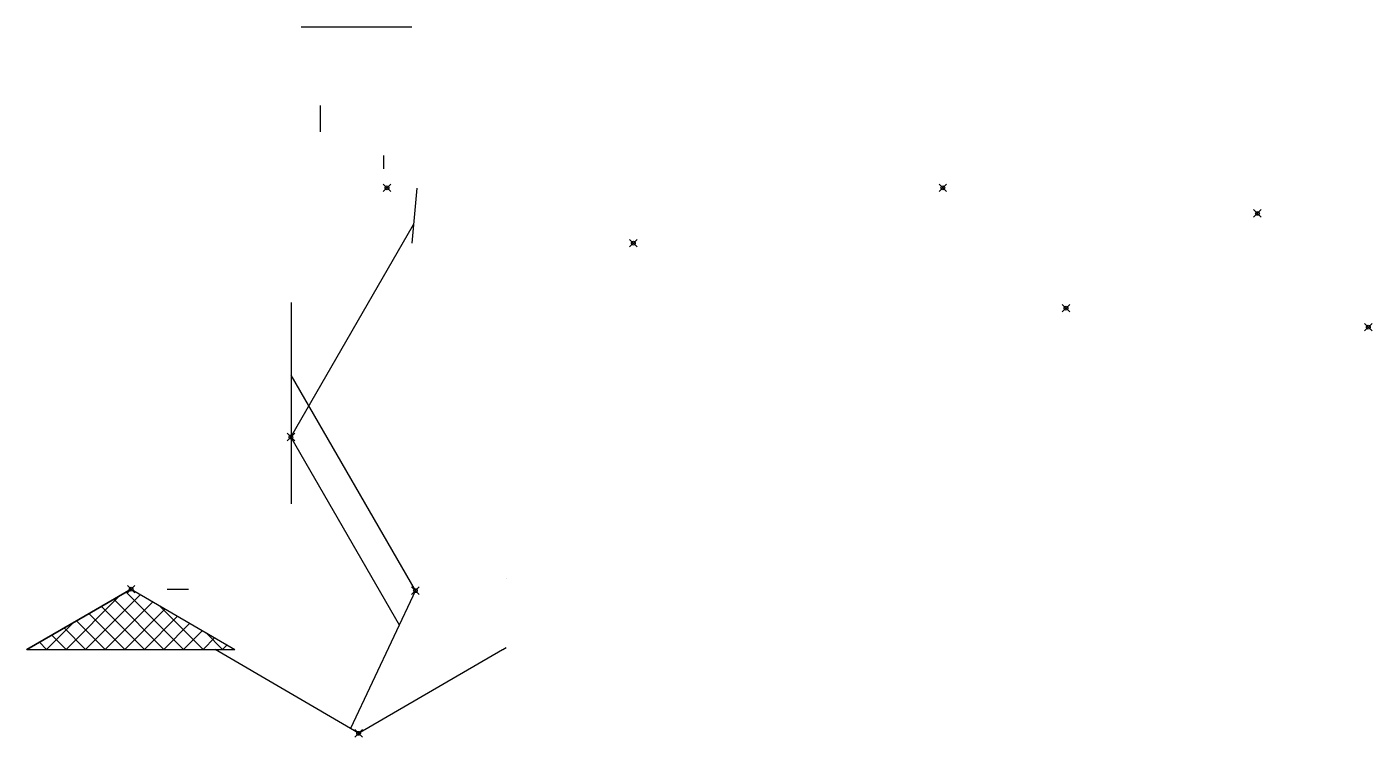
# Model space of a CAD drawing. Header units: metres. Extents: x 0 to 71, y -4.6 to 32.8.
import ezdxf

# ---------------------------------------------------------------- set-up
doc = ezdxf.new("R2010")
doc.units = ezdxf.units.M
doc.header["$PDMODE"] = 35
doc.header["$PDSIZE"] = 0.2

msp = doc.modelspace()

# ---------------------------------------------------------------- hatches: boundary and pattern name
at = {"true_color": 0x139b48}
h = msp.add_hatch(dxfattribs=at)
h.set_pattern_fill('ANSI37', color=114, scale=0.23)
h.paths.add_polyline_path([(2.746, 1.583), (0, 0.001), (0, 0), (10.973, 0), (5.5, 3.175)])

# ---------------------------------------------------------------- linework, layer by layer
for p, q in [((14.478, 32.842), (20.319, 32.842)), ((15.487, 27.301), (15.487, 28.699)), ((18.841, 25.36), (18.841, 26.06)), ((20.57, 24.342, 0.3), (20.317, 21.432, 0.3)), ((13.93, 11.2), (20.402, 22.41)), ((13.938, 18.296), (13.938, 7.671)), ((20.5, 3.1), (13.938, 14.466)), ((13.93, 11.2), (19.65, 1.293)), ((25.284, 3.715), (25.284, 3.715)), ((7.394, 3.175), (8.523, 3.175)), ((20.5, 3.1), (17.074, -4.181)), ((-0.001, 0, 0.3), (10.973, 0, 0.3)), ((17.5, -4.43), (9.926, 0)), ((17.5, -4.43), (25.089, 0)), ((25.089, 0, 0.3), (25.108, 0, 0.3)), ((25.108, 0, 0.3), (25.291, 0.106, 0.3))]:
    msp.add_line(p, q)
at = {"lineweight": 35}
for p, q in [((5.5, 3.175, 0.3), (2.746, 1.583, 0.3)), ((2.746, 1.583, 0.3), (-0.001, 0, 0.3))]:
    msp.add_line(p, q, dxfattribs=at)
at = {"lineweight": 30}
msp.add_line((5.5, 3.175, 0.3), (10.973, 0, 0.3), dxfattribs=at)
msp.add_arc((5.5, 3.175), 3.181, 266.41578, 273.58422)
at = {"color": 6}
for p in [(19, 24.35), (48.33, 24.35), (64.93, 23), (32, 21.43), (54.83, 18), (70.78, 17), (13.93, 11.2)]:
    msp.add_point(p, dxfattribs=at)
at = {"color": 6, "ltscale": 0.5}
msp.add_point((5.5, 3.175), dxfattribs=at)
at = {"color": 6, "ltscale": 2}
for p in [(20.5, 3.1), (17.5, -4.43)]:
    msp.add_point(p, dxfattribs=at)

doc.saveas('drawing.dxf')
